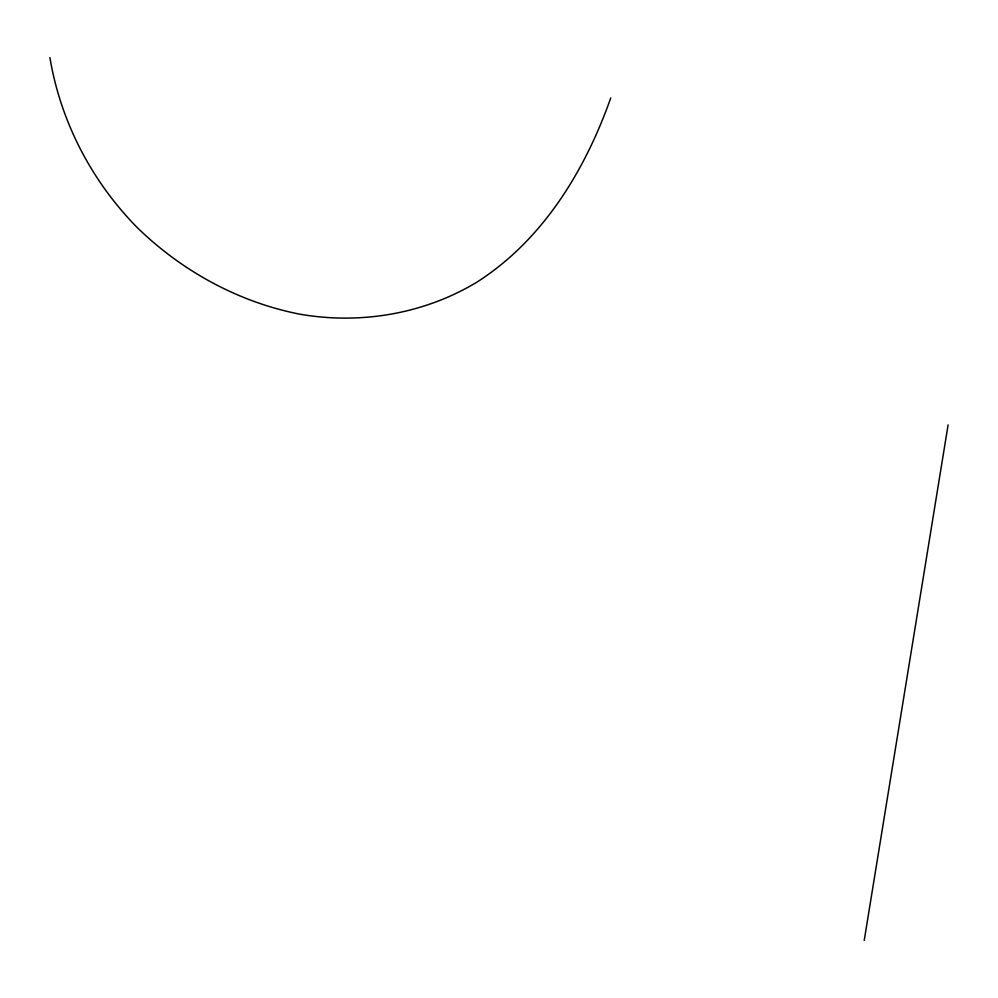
<?xml version="1.0" encoding="UTF-8"?>
<svg xmlns="http://www.w3.org/2000/svg" width="998" height="998" viewBox="0 0 998 998"><rect width="100%" height="100%" fill="white"/><g stroke="black" fill="none" stroke-linecap="round" stroke-linejoin="round"><path stroke-width="1.5" d="M864.218 940.44L948.1 424.936M610.751 97.954C585.065 170.521 542.937 239.994 476.844 282.197C423.876 314.096 360.178 324.774 299.45 314.108C238.335 302.02 182.085 271.132 137.499 227.843C91.816 181.524 60.604 121.831 49.9 57.56"/></g></svg>
